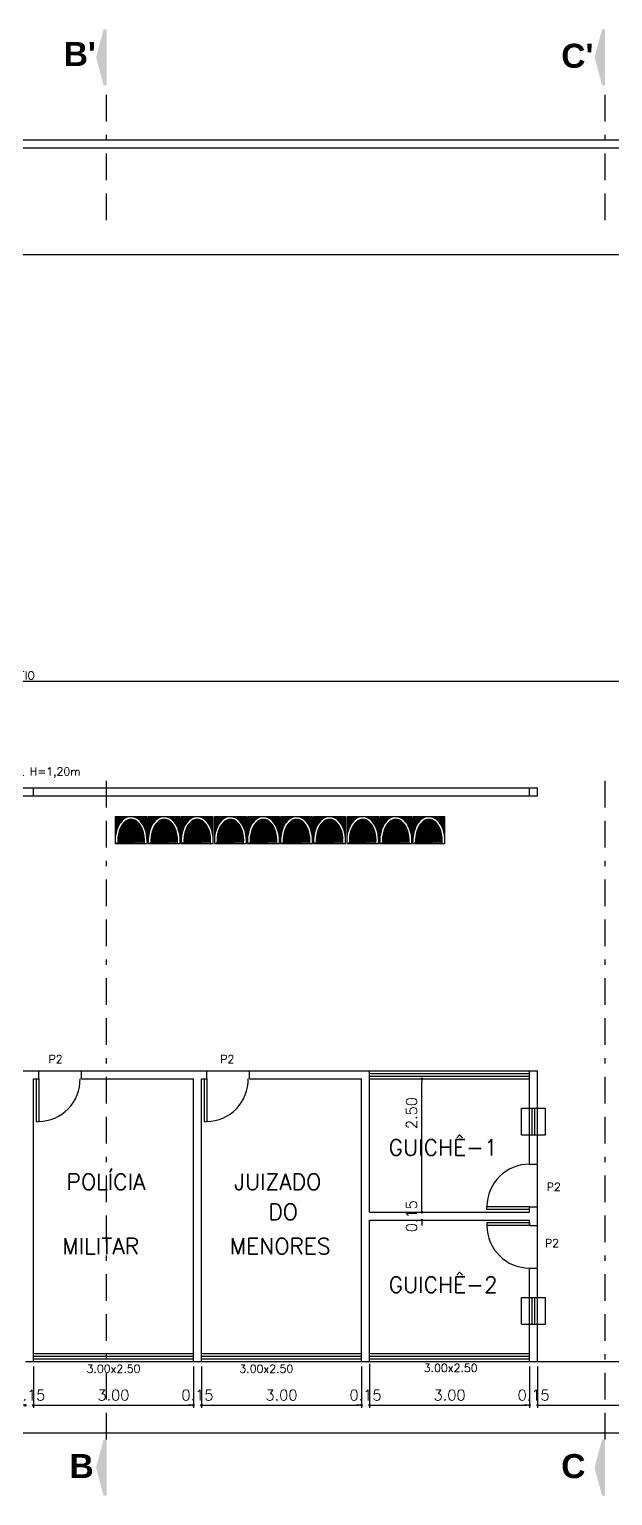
# Model space of a CAD drawing. Extents: x -151 to -2, y -18 to 162.
# Drawn here: x -131.29 to -120.36, y 95.77 to 123.26 of the extents above; entities that cross this region are included whole.
import ezdxf

# ---------------------------------------------------------------- set-up
doc = ezdxf.new("R2010")
doc.units = 0
doc.header["$MEASUREMENT"] = 0
doc.linetypes.add('BORDER', pattern=[1.75, 0.5, -0.25, 0.5, -0.25, 0, -0.25])
doc.layers.get('0').update_dxf_attribs({"linetype": 'CONTINUOUS'})
doc.layers.get('DEFPOINTS').update_dxf_attribs({"linetype": 'CONTINUOUS'})
for name, color, linetype in [('ACESSÓRIO', 2, 'CONTINUOUS'), ('ALVENARIA', 7, 'CONTINUOUS'), ('ALVENARIA1', 44, 'CONTINUOUS'), ('ALVENARIA1A', 3, 'CONTINUOUS'), ('CORTE', 6, 'CONTINUOUS'), ('COTA', 1, 'CONTINUOUS'), ('HATCH', 30, 'CONTINUOUS'), ('JAPOR', 142, 'CONTINUOUS'), ('TEXTO2', 40, 'CONTINUOUS'), ('TEXTO4', 4, 'CONTINUOUS'), ('TEXTO5', 5, 'CONTINUOUS')]:
    doc.layers.add(name, color=color, linetype=linetype)
doc.styles.add('SANSSERIFBOLD', font='sasb____.pfb')
doc.styles.add('SIMPLEX', font='SIMPLEX.SHX')
doc.styles.get("Standard").update_dxf_attribs({"font": 'TXT.shx', "height": 0.2})
doc.dimstyles.new('DIM100', dxfattribs={"dimtxt": 0.18, "dimasz": 0.05, "dimexe": 0.05, "dimexo": 0.09, "dimgap": 0.09, "dimtad": 1, "dimzin": 0, "dimdsep": 46, "dimtxsty": 'Standard', "dimblk": 'DOT', "dimblk1": 'DOT', "dimblk2": 'DOT', "dimsah": 1, "dimcen": 0.09, "dimadec": 0, "dimazin": 0, "dimtfac": 1, "dimtix": 1, "dimtofl": 0, "dimtmove": 2, "dimatfit": 3, "dimldrblk": 'DOT', "dimfxl": 1, "dimtolj": 1, "dimtzin": 0, "dimarcsym": 0})
doc.dimstyles.new('DIM50', dxfattribs={"dimtxt": 0.09, "dimasz": 0.05, "dimexe": 0.05, "dimexo": 0.09, "dimgap": 0.09, "dimtad": 1, "dimzin": 0, "dimdsep": 46, "dimtxsty": 'Standard', "dimblk": 'DOT', "dimcen": 0.09, "dimadec": 0, "dimazin": 0, "dimtfac": 1, "dimtix": 1, "dimtofl": 0, "dimtmove": 2, "dimatfit": 3, "dimldrblk": 'DOT', "dimfxl": 1, "dimtolj": 1, "dimtzin": 0, "dimarcsym": 0})

# ---------------------------------------------------------------- blocks, each defined once
blk = doc.blocks.new('DOT')
at = {"layer": 'ALVENARIA', "color": 0, "linetype": 'ByBlock'}
blk.add_line((-0.5, 0), (-1, 0), dxfattribs=at)
at = {"layer": 'ALVENARIA', "color": 0, "linetype": 'ByBlock', "const_width": 0.5}
blk.add_lwpolyline([(-0.25, 0, 1), (0.25, 0, 1)], format="xyb", close=True, dxfattribs=at)
blk = doc.blocks.new('*D8')
at = {"color": 0, "linetype": 'ByBlock'}
for p, q in [((-121.904, 69.762), (-121.904, 69.812)), ((-122.793, 69.712), (-121.854, 69.712)), ((-121.904, 69.512), (-121.904, 69.462))]:
    blk.add_line(p, q, dxfattribs=at)
at = {"layer": 'DEFPOINTS', "color": 0, "linetype": 'ByBlock'}
for p in [(-122.883, 69.712), (-122.883, 69.562), (-121.904, 69.712)]:
    blk.add_point(p, dxfattribs=at)
at = {"color": 0, "linetype": 'ByBlock', "xscale": 0.05, "yscale": 0.05, "zscale": 0.05}
for p, rotation in [((-121.904, 69.712), 270), ((-121.904, 69.562), 90)]:
    blk.add_blockref('DOT', p, dxfattribs=dict(at, rotation=rotation))
at = {"color": 0, "linetype": 'ByBlock', "insert": (-122.094, 69.637), "char_height": 0.2, "attachment_point": 5, "rotation": 90}
blk.add_mtext('\\A1;0.15', dxfattribs=at)
blk = doc.blocks.new('*D9')
at = {"color": 0, "linetype": 'ByBlock'}
for p, q in [((-122.793, 72.212), (-121.854, 72.212)), ((-121.904, 69.762), (-121.904, 72.162))]:
    blk.add_line(p, q, dxfattribs=at)
at = {"layer": 'DEFPOINTS', "color": 0, "linetype": 'ByBlock'}
for p in [(-122.883, 72.212), (-121.904, 72.212), (-122.883, 69.712)]:
    blk.add_point(p, dxfattribs=at)
at = {"color": 0, "linetype": 'ByBlock', "xscale": 0.05, "yscale": 0.05, "zscale": 0.05}
for p, rotation in [((-121.904, 72.212), 90), ((-121.904, 69.712), 270)]:
    blk.add_blockref('DOT', p, dxfattribs=dict(at, rotation=rotation))
at = {"color": 0, "linetype": 'ByBlock', "insert": (-122.094, 71.57), "char_height": 0.2, "attachment_point": 5, "rotation": 90}
blk.add_mtext('\\A1;2.50', dxfattribs=at)
blk = doc.blocks.new('SETA')
at = {"layer": 'COTA'}
for points in [[(-150, 0), (0, 0), (-75, 28.2)], [(-150, 0), (-75, 28.2), (-150, 8.1)], [(-75, 28.2), (0, 0), (0, 8.1)]]:
    blk.add_solid(points, dxfattribs=at)
blk = doc.blocks.new('*D211')
at = {"color": 0, "linetype": 'ByBlock'}
for p, q in [((-132.233, 66.822), (-132.233, 66.043)), ((-132.433, 66.093), (-132.483, 66.093)), ((-132.183, 66.093), (-132.133, 66.093))]:
    blk.add_line(p, q, dxfattribs=at)
at = {"layer": 'DEFPOINTS', "color": 0, "linetype": 'ByBlock'}
for p in [(-132.383, 66.912), (-132.233, 66.912), (-132.233, 66.093)]:
    blk.add_point(p, dxfattribs=at)
at = {"color": 0, "linetype": 'ByBlock', "xscale": 0.05, "yscale": 0.05, "zscale": 0.05}
blk.add_blockref('DOT', (-132.383, 66.093), dxfattribs=at)
at = {"color": 0, "linetype": 'ByBlock', "xscale": 0.05, "yscale": 0.05, "zscale": 0.05, "rotation": 180}
blk.add_blockref('DOT', (-132.233, 66.093), dxfattribs=at)
at = {"color": 0, "linetype": 'ByBlock', "insert": (-132.308, 66.283), "char_height": 0.2, "attachment_point": 5}
blk.add_mtext('\\A1;0.15', dxfattribs=at)
blk = doc.blocks.new('*D212')
at = {"color": 0, "linetype": 'ByBlock'}
for p, q in [((-129.233, 66.822), (-129.233, 66.043)), ((-132.183, 66.093), (-129.283, 66.093))]:
    blk.add_line(p, q, dxfattribs=at)
at = {"layer": 'DEFPOINTS', "color": 0, "linetype": 'ByBlock'}
for p in [(-132.233, 66.912), (-129.233, 66.912), (-129.233, 66.093)]:
    blk.add_point(p, dxfattribs=at)
at = {"color": 0, "linetype": 'ByBlock', "xscale": 0.05, "yscale": 0.05, "zscale": 0.05, "rotation": 180}
blk.add_blockref('DOT', (-132.233, 66.093), dxfattribs=at)
at = {"color": 0, "linetype": 'ByBlock', "xscale": 0.05, "yscale": 0.05, "zscale": 0.05}
blk.add_blockref('DOT', (-129.233, 66.093), dxfattribs=at)
at = {"color": 0, "linetype": 'ByBlock', "insert": (-130.733, 66.283), "char_height": 0.2, "attachment_point": 5}
blk.add_mtext('\\A1;3.00', dxfattribs=at)
blk = doc.blocks.new('*D213')
at = {"color": 0, "linetype": 'ByBlock'}
for p, q in [((-129.083, 66.822), (-129.083, 66.043)), ((-129.283, 66.093), (-129.333, 66.093)), ((-129.033, 66.093), (-128.983, 66.093))]:
    blk.add_line(p, q, dxfattribs=at)
at = {"layer": 'DEFPOINTS', "color": 0, "linetype": 'ByBlock'}
for p in [(-129.233, 66.912), (-129.083, 66.912), (-129.083, 66.093)]:
    blk.add_point(p, dxfattribs=at)
at = {"color": 0, "linetype": 'ByBlock', "xscale": 0.05, "yscale": 0.05, "zscale": 0.05}
blk.add_blockref('DOT', (-129.233, 66.093), dxfattribs=at)
at = {"color": 0, "linetype": 'ByBlock', "xscale": 0.05, "yscale": 0.05, "zscale": 0.05, "rotation": 180}
blk.add_blockref('DOT', (-129.083, 66.093), dxfattribs=at)
at = {"color": 0, "linetype": 'ByBlock', "insert": (-129.158, 66.283), "char_height": 0.2, "attachment_point": 5}
blk.add_mtext('\\A1;0.15', dxfattribs=at)
blk = doc.blocks.new('*D214')
at = {"color": 0, "linetype": 'ByBlock'}
for p, q in [((-126.083, 66.822), (-126.083, 66.043)), ((-129.033, 66.093), (-126.133, 66.093))]:
    blk.add_line(p, q, dxfattribs=at)
at = {"layer": 'DEFPOINTS', "color": 0, "linetype": 'ByBlock'}
for p in [(-129.083, 66.912), (-126.083, 66.912), (-126.083, 66.093)]:
    blk.add_point(p, dxfattribs=at)
at = {"color": 0, "linetype": 'ByBlock', "xscale": 0.05, "yscale": 0.05, "zscale": 0.05, "rotation": 180}
blk.add_blockref('DOT', (-129.083, 66.093), dxfattribs=at)
at = {"color": 0, "linetype": 'ByBlock', "xscale": 0.05, "yscale": 0.05, "zscale": 0.05}
blk.add_blockref('DOT', (-126.083, 66.093), dxfattribs=at)
at = {"color": 0, "linetype": 'ByBlock', "insert": (-127.583, 66.283), "char_height": 0.2, "attachment_point": 5}
blk.add_mtext('\\A1;3.00', dxfattribs=at)
blk = doc.blocks.new('*D215')
at = {"color": 0, "linetype": 'ByBlock'}
for p, q in [((-125.933, 66.872), (-125.933, 66.043)), ((-126.133, 66.093), (-126.183, 66.093)), ((-125.883, 66.093), (-125.833, 66.093))]:
    blk.add_line(p, q, dxfattribs=at)
at = {"layer": 'DEFPOINTS', "color": 0, "linetype": 'ByBlock'}
for p in [(-126.083, 66.912), (-125.933, 66.962), (-125.933, 66.093)]:
    blk.add_point(p, dxfattribs=at)
at = {"color": 0, "linetype": 'ByBlock', "xscale": 0.05, "yscale": 0.05, "zscale": 0.05}
blk.add_blockref('DOT', (-126.083, 66.093), dxfattribs=at)
at = {"color": 0, "linetype": 'ByBlock', "xscale": 0.05, "yscale": 0.05, "zscale": 0.05, "rotation": 180}
blk.add_blockref('DOT', (-125.933, 66.093), dxfattribs=at)
at = {"color": 0, "linetype": 'ByBlock', "insert": (-126.008, 66.283), "char_height": 0.2, "attachment_point": 5}
blk.add_mtext('\\A1;0.15', dxfattribs=at)
blk = doc.blocks.new('*D216')
at = {"color": 0, "linetype": 'ByBlock'}
for p, q in [((-122.933, 66.822), (-122.933, 66.043)), ((-125.883, 66.093), (-122.983, 66.093))]:
    blk.add_line(p, q, dxfattribs=at)
at = {"layer": 'DEFPOINTS', "color": 0, "linetype": 'ByBlock'}
for p in [(-125.933, 66.962), (-122.933, 66.912), (-122.933, 66.093)]:
    blk.add_point(p, dxfattribs=at)
at = {"color": 0, "linetype": 'ByBlock', "xscale": 0.05, "yscale": 0.05, "zscale": 0.05, "rotation": 180}
blk.add_blockref('DOT', (-125.933, 66.093), dxfattribs=at)
at = {"color": 0, "linetype": 'ByBlock', "xscale": 0.05, "yscale": 0.05, "zscale": 0.05}
blk.add_blockref('DOT', (-122.933, 66.093), dxfattribs=at)
at = {"color": 0, "linetype": 'ByBlock', "insert": (-124.433, 66.283), "char_height": 0.2, "attachment_point": 5}
blk.add_mtext('\\A1;3.00', dxfattribs=at)
blk = doc.blocks.new('*D217')
at = {"color": 0, "linetype": 'ByBlock'}
for p, q in [((-122.783, 66.822), (-122.783, 66.043)), ((-122.983, 66.093), (-123.033, 66.093)), ((-122.733, 66.093), (-122.683, 66.093))]:
    blk.add_line(p, q, dxfattribs=at)
at = {"layer": 'DEFPOINTS', "color": 0, "linetype": 'ByBlock'}
for p in [(-122.933, 66.912), (-122.783, 66.912), (-122.783, 66.093)]:
    blk.add_point(p, dxfattribs=at)
at = {"color": 0, "linetype": 'ByBlock', "xscale": 0.05, "yscale": 0.05, "zscale": 0.05}
blk.add_blockref('DOT', (-122.933, 66.093), dxfattribs=at)
at = {"color": 0, "linetype": 'ByBlock', "xscale": 0.05, "yscale": 0.05, "zscale": 0.05, "rotation": 180}
blk.add_blockref('DOT', (-122.783, 66.093), dxfattribs=at)
at = {"color": 0, "linetype": 'ByBlock', "insert": (-122.858, 66.283), "char_height": 0.2, "attachment_point": 5}
blk.add_mtext('\\A1;0.15', dxfattribs=at)
blk = doc.blocks.new('*D218')
at = {"color": 0, "linetype": 'ByBlock'}
for p, q in [((-116.633, 66.822), (-116.633, 66.043)), ((-122.733, 66.093), (-116.683, 66.093))]:
    blk.add_line(p, q, dxfattribs=at)
at = {"layer": 'DEFPOINTS', "color": 0, "linetype": 'ByBlock'}
for p in [(-122.783, 66.912), (-116.633, 66.912), (-116.633, 66.093)]:
    blk.add_point(p, dxfattribs=at)
at = {"color": 0, "linetype": 'ByBlock', "xscale": 0.05, "yscale": 0.05, "zscale": 0.05, "rotation": 180}
blk.add_blockref('DOT', (-122.783, 66.093), dxfattribs=at)
at = {"color": 0, "linetype": 'ByBlock', "xscale": 0.05, "yscale": 0.05, "zscale": 0.05}
blk.add_blockref('DOT', (-116.633, 66.093), dxfattribs=at)
at = {"color": 0, "linetype": 'ByBlock', "insert": (-119.708, 66.283), "char_height": 0.2, "attachment_point": 5}
blk.add_mtext('\\A1;6.15', dxfattribs=at)
blk = doc.blocks.new('*D234')
at = {"color": 0, "linetype": 'ByBlock'}
for p, q in [((-148.728, 66.822), (-148.728, 65.522)), ((-90.733, 65.572), (-148.678, 65.572))]:
    blk.add_line(p, q, dxfattribs=at)
at = {"layer": 'DEFPOINTS', "color": 0, "linetype": 'ByBlock'}
for p in [(-148.728, 66.912), (-90.683, 66.912), (-148.728, 65.572)]:
    blk.add_point(p, dxfattribs=at)
at = {"color": 0, "linetype": 'ByBlock', "xscale": 0.05, "yscale": 0.05, "zscale": 0.05, "rotation": 180}
blk.add_blockref('DOT', (-148.728, 65.572), dxfattribs=at)
at = {"color": 0, "linetype": 'ByBlock', "xscale": 0.05, "yscale": 0.05, "zscale": 0.05}
blk.add_blockref('DOT', (-90.683, 65.572), dxfattribs=at)
at = {"color": 0, "linetype": 'ByBlock', "insert": (-119.705, 65.762), "char_height": 0.2, "attachment_point": 5}
blk.add_mtext('\\A1;58.05', dxfattribs=at)

msp = doc.modelspace()

# ---------------------------------------------------------------- hatches: boundary and pattern name
at = {"layer": 'HATCH'}
h = msp.add_hatch(dxfattribs=at)
h.set_pattern_fill('ANSI31', color=256, scale=0.1, angle=-90, style=0)
h.set_pattern_definition([(315, (-205.416843, -28.097164), (0.0088388348, 0.0088388348), [])])
edge = h.paths.add_edge_path()
edge.add_ellipse((-129.38, 108.051), major_axis=(0, -0.4), ratio=0.625, start_angle=82.8192, end_angle=277.1808, ccw=False)
edge.add_spline(control_points=[(-129.678, 108.001), (-129.682, 108.058), (-129.679, 108.117), (-129.654, 108.254), (-129.624, 108.329), (-129.538, 108.445), (-129.481, 108.486), (-129.354, 108.509), (-129.288, 108.489), (-129.17, 108.394), (-129.123, 108.308), (-129.083, 108.144), (-129.077, 108.072), (-129.082, 108.001)], knot_values=[1.454628, 1.454628, 1.454628, 1.454628, 1.857235, 1.857235, 2.441879, 2.441879, 3.026523, 3.026523, 3.611166, 3.611166, 4.333999, 4.333999, 4.828558, 4.828558, 4.828558, 4.828558], degree=3, periodic=0)
edge.add_line((-129.082, 108.001), (-129.08, 108.001))
edge.add_line((-129.08, 108.001), (-129.08, 108.501))
edge.add_line((-129.08, 108.501), (-129.68, 108.501))
edge.add_line((-129.68, 108.501), (-129.68, 108.001))
edge.add_line((-129.68, 108.001), (-129.678, 108.001))
h = msp.add_hatch(dxfattribs=at)
h.set_pattern_fill('ANSI31', color=256, scale=0.1, angle=-90, style=0)
h.set_pattern_definition([(315, (-204.796843, -28.097164), (0.0088388348, 0.0088388348), [])])
edge = h.paths.add_edge_path()
edge.add_ellipse((-128.76, 108.051), major_axis=(0, -0.4), ratio=0.625, start_angle=82.8192, end_angle=277.1808, ccw=False)
edge.add_spline(control_points=[(-129.058, 108.001), (-129.062, 108.058), (-129.059, 108.117), (-129.034, 108.254), (-129.004, 108.329), (-128.918, 108.445), (-128.861, 108.486), (-128.734, 108.509), (-128.668, 108.489), (-128.55, 108.394), (-128.503, 108.308), (-128.463, 108.144), (-128.457, 108.072), (-128.462, 108.001)], knot_values=[1.454628, 1.454628, 1.454628, 1.454628, 1.857235, 1.857235, 2.441879, 2.441879, 3.026523, 3.026523, 3.611166, 3.611166, 4.333999, 4.333999, 4.828558, 4.828558, 4.828558, 4.828558], degree=3, periodic=0)
edge.add_line((-128.462, 108.001), (-128.46, 108.001))
edge.add_line((-128.46, 108.001), (-128.46, 108.501))
edge.add_line((-128.46, 108.501), (-129.06, 108.501))
edge.add_line((-129.06, 108.501), (-129.06, 108.001))
edge.add_line((-129.06, 108.001), (-129.058, 108.001))
h = msp.add_hatch(dxfattribs=at)
h.set_pattern_fill('ANSI31', color=256, scale=0.1, angle=-90, style=0)
h.set_pattern_definition([(315, (-204.176843, -28.097164), (0.0088388348, 0.0088388348), [])])
edge = h.paths.add_edge_path()
edge.add_ellipse((-128.14, 108.051), major_axis=(0, -0.4), ratio=0.625, start_angle=82.8192, end_angle=277.1808, ccw=False)
edge.add_spline(control_points=[(-128.438, 108.001), (-128.442, 108.058), (-128.439, 108.117), (-128.414, 108.254), (-128.384, 108.329), (-128.298, 108.445), (-128.241, 108.486), (-128.114, 108.509), (-128.048, 108.489), (-127.93, 108.394), (-127.883, 108.308), (-127.843, 108.144), (-127.837, 108.072), (-127.842, 108.001)], knot_values=[1.454628, 1.454628, 1.454628, 1.454628, 1.857235, 1.857235, 2.441879, 2.441879, 3.026523, 3.026523, 3.611166, 3.611166, 4.333999, 4.333999, 4.828558, 4.828558, 4.828558, 4.828558], degree=3, periodic=0)
edge.add_line((-127.842, 108.001), (-127.84, 108.001))
edge.add_line((-127.84, 108.001), (-127.84, 108.501))
edge.add_line((-127.84, 108.501), (-128.44, 108.501))
edge.add_line((-128.44, 108.501), (-128.44, 108.001))
edge.add_line((-128.44, 108.001), (-128.438, 108.001))
h = msp.add_hatch(dxfattribs=at)
h.set_pattern_fill('ANSI31', color=256, scale=0.1, angle=-90, style=0)
h.set_pattern_definition([(315, (-203.556843, -28.097164), (0.0088388348, 0.0088388348), [])])
edge = h.paths.add_edge_path()
edge.add_ellipse((-127.52, 108.051), major_axis=(0, -0.4), ratio=0.625, start_angle=82.8192, end_angle=277.1808, ccw=False)
edge.add_spline(control_points=[(-127.818, 108.001), (-127.822, 108.058), (-127.819, 108.117), (-127.794, 108.254), (-127.764, 108.329), (-127.678, 108.445), (-127.621, 108.486), (-127.494, 108.509), (-127.428, 108.489), (-127.31, 108.394), (-127.263, 108.308), (-127.223, 108.144), (-127.217, 108.072), (-127.222, 108.001)], knot_values=[1.454628, 1.454628, 1.454628, 1.454628, 1.857235, 1.857235, 2.441879, 2.441879, 3.026523, 3.026523, 3.611166, 3.611166, 4.333999, 4.333999, 4.828558, 4.828558, 4.828558, 4.828558], degree=3, periodic=0)
edge.add_line((-127.222, 108.001), (-127.22, 108.001))
edge.add_line((-127.22, 108.001), (-127.22, 108.501))
edge.add_line((-127.22, 108.501), (-127.82, 108.501))
edge.add_line((-127.82, 108.501), (-127.82, 108.001))
edge.add_line((-127.82, 108.001), (-127.818, 108.001))
h = msp.add_hatch(dxfattribs=at)
h.set_pattern_fill('ANSI31', color=256, scale=0.1, angle=-90, style=0)
h.set_pattern_definition([(315, (-202.936843, -28.097164), (0.0088388348, 0.0088388348), [])])
edge = h.paths.add_edge_path()
edge.add_ellipse((-126.9, 108.051), major_axis=(0, -0.4), ratio=0.625, start_angle=82.8192, end_angle=277.1808, ccw=False)
edge.add_spline(control_points=[(-127.198, 108.001), (-127.202, 108.058), (-127.199, 108.117), (-127.174, 108.254), (-127.144, 108.329), (-127.058, 108.445), (-127.001, 108.486), (-126.874, 108.509), (-126.808, 108.489), (-126.69, 108.394), (-126.643, 108.308), (-126.603, 108.144), (-126.597, 108.072), (-126.602, 108.001)], knot_values=[1.454628, 1.454628, 1.454628, 1.454628, 1.857235, 1.857235, 2.441879, 2.441879, 3.026523, 3.026523, 3.611166, 3.611166, 4.333999, 4.333999, 4.828558, 4.828558, 4.828558, 4.828558], degree=3, periodic=0)
edge.add_line((-126.602, 108.001), (-126.6, 108.001))
edge.add_line((-126.6, 108.001), (-126.6, 108.501))
edge.add_line((-126.6, 108.501), (-127.2, 108.501))
edge.add_line((-127.2, 108.501), (-127.2, 108.001))
edge.add_line((-127.2, 108.001), (-127.198, 108.001))
h = msp.add_hatch(dxfattribs=at)
h.set_pattern_fill('ANSI31', color=256, scale=0.1, angle=-90, style=0)
h.set_pattern_definition([(315, (-202.316843, -28.097164), (0.0088388348, 0.0088388348), [])])
edge = h.paths.add_edge_path()
edge.add_ellipse((-126.28, 108.051), major_axis=(0, -0.4), ratio=0.625, start_angle=82.8192, end_angle=277.1808, ccw=False)
edge.add_spline(control_points=[(-126.578, 108.001), (-126.582, 108.058), (-126.579, 108.117), (-126.554, 108.254), (-126.524, 108.329), (-126.438, 108.445), (-126.381, 108.486), (-126.254, 108.509), (-126.188, 108.489), (-126.07, 108.394), (-126.023, 108.308), (-125.983, 108.144), (-125.977, 108.072), (-125.982, 108.001)], knot_values=[1.454628, 1.454628, 1.454628, 1.454628, 1.857235, 1.857235, 2.441879, 2.441879, 3.026523, 3.026523, 3.611166, 3.611166, 4.333999, 4.333999, 4.828558, 4.828558, 4.828558, 4.828558], degree=3, periodic=0)
edge.add_line((-125.982, 108.001), (-125.98, 108.001))
edge.add_line((-125.98, 108.001), (-125.98, 108.501))
edge.add_line((-125.98, 108.501), (-126.58, 108.501))
edge.add_line((-126.58, 108.501), (-126.58, 108.001))
edge.add_line((-126.58, 108.001), (-126.578, 108.001))
h = msp.add_hatch(dxfattribs=at)
h.set_pattern_fill('ANSI31', color=256, scale=0.1, angle=-90, style=0)
h.set_pattern_definition([(315, (-201.696843, -28.097164), (0.0088388348, 0.0088388348), [])])
edge = h.paths.add_edge_path()
edge.add_ellipse((-125.66, 108.051), major_axis=(0, -0.4), ratio=0.625, start_angle=82.8192, end_angle=277.1808, ccw=False)
edge.add_spline(control_points=[(-125.958, 108.001), (-125.962, 108.058), (-125.959, 108.117), (-125.934, 108.254), (-125.904, 108.329), (-125.818, 108.445), (-125.761, 108.486), (-125.634, 108.509), (-125.568, 108.489), (-125.45, 108.394), (-125.403, 108.308), (-125.363, 108.144), (-125.357, 108.072), (-125.362, 108.001)], knot_values=[1.454628, 1.454628, 1.454628, 1.454628, 1.857235, 1.857235, 2.441879, 2.441879, 3.026523, 3.026523, 3.611166, 3.611166, 4.333999, 4.333999, 4.828558, 4.828558, 4.828558, 4.828558], degree=3, periodic=0)
edge.add_line((-125.362, 108.001), (-125.36, 108.001))
edge.add_line((-125.36, 108.001), (-125.36, 108.501))
edge.add_line((-125.36, 108.501), (-125.96, 108.501))
edge.add_line((-125.96, 108.501), (-125.96, 108.001))
edge.add_line((-125.96, 108.001), (-125.958, 108.001))
h = msp.add_hatch(dxfattribs=at)
h.set_pattern_fill('ANSI31', color=256, scale=0.1, angle=-90, style=0)
h.set_pattern_definition([(315, (-201.076843, -28.097164), (0.0088388348, 0.0088388348), [])])
edge = h.paths.add_edge_path()
edge.add_ellipse((-125.04, 108.051), major_axis=(0, -0.4), ratio=0.625, start_angle=82.8192, end_angle=277.1808, ccw=False)
edge.add_spline(control_points=[(-125.338, 108.001), (-125.342, 108.058), (-125.339, 108.117), (-125.314, 108.254), (-125.284, 108.329), (-125.198, 108.445), (-125.141, 108.486), (-125.014, 108.509), (-124.948, 108.489), (-124.83, 108.394), (-124.783, 108.308), (-124.743, 108.144), (-124.737, 108.072), (-124.742, 108.001)], knot_values=[1.454628, 1.454628, 1.454628, 1.454628, 1.857235, 1.857235, 2.441879, 2.441879, 3.026523, 3.026523, 3.611166, 3.611166, 4.333999, 4.333999, 4.828558, 4.828558, 4.828558, 4.828558], degree=3, periodic=0)
edge.add_line((-124.742, 108.001), (-124.74, 108.001))
edge.add_line((-124.74, 108.001), (-124.74, 108.501))
edge.add_line((-124.74, 108.501), (-125.34, 108.501))
edge.add_line((-125.34, 108.501), (-125.34, 108.001))
edge.add_line((-125.34, 108.001), (-125.338, 108.001))
h = msp.add_hatch(dxfattribs=at)
h.set_pattern_fill('ANSI31', color=256, scale=0.1, angle=-90, style=0)
h.set_pattern_definition([(315, (-200.456843, -28.097164), (0.0088388348, 0.0088388348), [])])
edge = h.paths.add_edge_path()
edge.add_ellipse((-124.42, 108.051), major_axis=(0, -0.4), ratio=0.625, start_angle=82.8192, end_angle=277.1808, ccw=False)
edge.add_spline(control_points=[(-124.718, 108.001), (-124.722, 108.058), (-124.719, 108.117), (-124.694, 108.254), (-124.664, 108.329), (-124.578, 108.445), (-124.521, 108.486), (-124.394, 108.509), (-124.328, 108.489), (-124.21, 108.394), (-124.163, 108.308), (-124.123, 108.144), (-124.117, 108.072), (-124.122, 108.001)], knot_values=[1.454628, 1.454628, 1.454628, 1.454628, 1.857235, 1.857235, 2.441879, 2.441879, 3.026523, 3.026523, 3.611166, 3.611166, 4.333999, 4.333999, 4.828558, 4.828558, 4.828558, 4.828558], degree=3, periodic=0)
edge.add_line((-124.122, 108.001), (-124.12, 108.001))
edge.add_line((-124.12, 108.001), (-124.12, 108.501))
edge.add_line((-124.12, 108.501), (-124.72, 108.501))
edge.add_line((-124.72, 108.501), (-124.72, 108.001))
edge.add_line((-124.72, 108.001), (-124.718, 108.001))
h = msp.add_hatch(dxfattribs=at)
h.set_pattern_fill('ANSI31', color=256, scale=0.1, angle=-90, style=0)
h.set_pattern_definition([(315, (-199.836843, -28.097164), (0.0088388348, 0.0088388348), [])])
edge = h.paths.add_edge_path()
edge.add_ellipse((-123.8, 108.051), major_axis=(0, -0.4), ratio=0.625, start_angle=82.8192, end_angle=277.1808, ccw=False)
edge.add_spline(control_points=[(-124.098, 108.001), (-124.102, 108.058), (-124.099, 108.117), (-124.074, 108.254), (-124.044, 108.329), (-123.958, 108.445), (-123.901, 108.486), (-123.774, 108.509), (-123.708, 108.489), (-123.59, 108.394), (-123.543, 108.308), (-123.503, 108.144), (-123.497, 108.072), (-123.502, 108.001)], knot_values=[1.454628, 1.454628, 1.454628, 1.454628, 1.857235, 1.857235, 2.441879, 2.441879, 3.026523, 3.026523, 3.611166, 3.611166, 4.333999, 4.333999, 4.828558, 4.828558, 4.828558, 4.828558], degree=3, periodic=0)
edge.add_line((-123.502, 108.001), (-123.5, 108.001))
edge.add_line((-123.5, 108.001), (-123.5, 108.501))
edge.add_line((-123.5, 108.501), (-124.1, 108.501))
edge.add_line((-124.1, 108.501), (-124.1, 108.001))
edge.add_line((-124.1, 108.001), (-124.098, 108.001))

# ---------------------------------------------------------------- linework, layer by layer
at = {"layer": 'ACESSÓRIO'}
for p, q in [((-122.062, 102.539), (-122.062, 103.039)), ((-122.062, 103.039), (-121.612, 103.039)), ((-121.862, 102.539), (-121.862, 103.039)), ((-121.812, 102.539), (-121.812, 103.039)), ((-121.612, 102.539), (-121.612, 103.039)), ((-122.062, 102.539), (-121.612, 102.539)), ((-122.062, 98.989), (-122.062, 99.489)), ((-122.062, 99.489), (-121.612, 99.489)), ((-121.862, 98.989), (-121.862, 99.489)), ((-121.812, 98.989), (-121.812, 99.489)), ((-121.612, 98.989), (-121.612, 99.489)), ((-122.062, 98.989), (-121.612, 98.989))]:
    msp.add_line(p, q, dxfattribs=at)
for points in [[(-129.68, 108.501), (-129.68, 108.001), (-129.08, 108.001), (-129.08, 108.501)], [(-129.06, 108.501), (-129.06, 108.001), (-128.46, 108.001), (-128.46, 108.501)], [(-128.44, 108.501), (-128.44, 108.001), (-127.84, 108.001), (-127.84, 108.501)], [(-127.82, 108.501), (-127.82, 108.001), (-127.22, 108.001), (-127.22, 108.501)], [(-127.2, 108.501), (-127.2, 108.001), (-126.6, 108.001), (-126.6, 108.501)], [(-126.58, 108.501), (-126.58, 108.001), (-125.98, 108.001), (-125.98, 108.501)], [(-125.96, 108.501), (-125.96, 108.001), (-125.36, 108.001), (-125.36, 108.501)], [(-125.34, 108.501), (-125.34, 108.001), (-124.74, 108.001), (-124.74, 108.501)], [(-124.72, 108.501), (-124.72, 108.001), (-124.12, 108.001), (-124.12, 108.501)], [(-124.1, 108.501), (-124.1, 108.001), (-123.5, 108.001), (-123.5, 108.501)]]:
    msp.add_lwpolyline(points, close=True, dxfattribs=at)
for centre in [(-129.38, 108.051), (-128.76, 108.051), (-128.14, 108.051), (-127.52, 108.051), (-126.9, 108.051), (-126.28, 108.051), (-125.66, 108.051), (-125.04, 108.051), (-124.42, 108.051), (-123.8, 108.051)]:
    msp.add_ellipse(centre, major_axis=(0, -0.4), ratio=0.625, start_param=1.445468, end_param=4.837717, dxfattribs=at)
for points in [[(-129.082, 107.997), (-129.077, 108.069), (-129.082, 108.143), (-129.123, 108.308), (-129.17, 108.394), (-129.288, 108.489), (-129.354, 108.509), (-129.481, 108.486), (-129.538, 108.445), (-129.624, 108.329), (-129.654, 108.254), (-129.68, 108.116), (-129.683, 108.056), (-129.678, 107.997)], [(-128.462, 107.997), (-128.457, 108.069), (-128.462, 108.143), (-128.503, 108.308), (-128.55, 108.394), (-128.668, 108.489), (-128.734, 108.509), (-128.861, 108.486), (-128.918, 108.445), (-129.004, 108.329), (-129.034, 108.254), (-129.06, 108.116), (-129.063, 108.056), (-129.058, 107.997)], [(-127.842, 107.997), (-127.837, 108.069), (-127.842, 108.143), (-127.883, 108.308), (-127.93, 108.394), (-128.048, 108.489), (-128.114, 108.509), (-128.241, 108.486), (-128.298, 108.445), (-128.384, 108.329), (-128.414, 108.254), (-128.44, 108.116), (-128.443, 108.056), (-128.438, 107.997)], [(-127.222, 107.997), (-127.217, 108.069), (-127.222, 108.143), (-127.263, 108.308), (-127.31, 108.394), (-127.428, 108.489), (-127.494, 108.509), (-127.621, 108.486), (-127.678, 108.445), (-127.764, 108.329), (-127.794, 108.254), (-127.82, 108.116), (-127.823, 108.056), (-127.818, 107.997)], [(-126.602, 107.997), (-126.597, 108.069), (-126.602, 108.143), (-126.643, 108.308), (-126.69, 108.394), (-126.808, 108.489), (-126.874, 108.509), (-127.001, 108.486), (-127.058, 108.445), (-127.144, 108.329), (-127.174, 108.254), (-127.2, 108.116), (-127.203, 108.056), (-127.198, 107.997)], [(-125.982, 107.997), (-125.977, 108.069), (-125.982, 108.143), (-126.023, 108.308), (-126.07, 108.394), (-126.188, 108.489), (-126.254, 108.509), (-126.381, 108.486), (-126.438, 108.445), (-126.524, 108.329), (-126.554, 108.254), (-126.58, 108.116), (-126.583, 108.056), (-126.578, 107.997)], [(-125.362, 107.997), (-125.357, 108.069), (-125.362, 108.143), (-125.403, 108.308), (-125.45, 108.394), (-125.568, 108.489), (-125.634, 108.509), (-125.761, 108.486), (-125.818, 108.445), (-125.904, 108.329), (-125.934, 108.254), (-125.96, 108.116), (-125.963, 108.056), (-125.958, 107.997)], [(-124.742, 107.997), (-124.737, 108.069), (-124.742, 108.143), (-124.783, 108.308), (-124.83, 108.394), (-124.948, 108.489), (-125.014, 108.509), (-125.141, 108.486), (-125.198, 108.445), (-125.284, 108.329), (-125.314, 108.254), (-125.34, 108.116), (-125.343, 108.056), (-125.338, 107.997)], [(-124.122, 107.997), (-124.117, 108.069), (-124.122, 108.143), (-124.163, 108.308), (-124.21, 108.394), (-124.328, 108.489), (-124.394, 108.509), (-124.521, 108.486), (-124.578, 108.445), (-124.664, 108.329), (-124.694, 108.254), (-124.72, 108.116), (-124.723, 108.056), (-124.718, 107.997)], [(-123.502, 107.997), (-123.497, 108.069), (-123.502, 108.143), (-123.543, 108.308), (-123.59, 108.394), (-123.708, 108.489), (-123.774, 108.509), (-123.901, 108.486), (-123.958, 108.445), (-124.044, 108.329), (-124.074, 108.254), (-124.1, 108.116), (-124.103, 108.056), (-124.098, 107.997)]]:
    msp.add_open_spline(points, degree=3, knots=[1.445468, 1.445468, 1.445468, 1.445468, 1.949187, 1.949187, 2.672019, 2.672019, 3.256663, 3.256663, 3.841306, 3.841306, 4.42595, 4.42595, 4.837717, 4.837717, 4.837717, 4.837717], dxfattribs=at)
at = {"layer": 'ALVENARIA'}
for p, q in [((-131.212, 108.889), (-131.212, 109.039)), ((-121.912, 108.889), (-121.912, 109.039)), ((-121.762, 108.889), (-121.762, 109.039)), ((-133.462, 103.739), (-131.112, 103.739)), ((-131.112, 103.589), (-131.112, 103.739)), ((-130.312, 103.739), (-127.962, 103.739)), ((-130.312, 103.589), (-130.312, 103.739)), ((-127.962, 103.589), (-127.962, 103.739)), ((-127.162, 103.589), (-127.162, 103.739)), ((-127.162, 103.739), (-124.912, 103.739)), ((-124.912, 101.089), (-124.912, 103.739)), ((-121.912, 101.989), (-121.912, 103.739)), ((-121.912, 103.739), (-121.762, 103.739)), ((-121.762, 101.989), (-121.762, 103.739)), ((-131.212, 98.289), (-131.212, 103.589)), ((-131.212, 103.589), (-131.112, 103.589)), ((-130.312, 103.589), (-128.212, 103.589)), ((-128.212, 98.289), (-128.212, 103.589)), ((-128.062, 98.289), (-128.062, 103.589)), ((-128.062, 103.589), (-127.962, 103.589)), ((-127.162, 103.589), (-125.062, 103.589)), ((-125.062, 98.289), (-125.062, 103.589)), ((-121.912, 101.989), (-121.762, 101.989)), ((-121.912, 101.089), (-121.912, 101.189)), ((-121.912, 101.189), (-121.762, 101.189)), ((-121.762, 100.839), (-121.762, 101.189)), ((-125.062, 100.939), (-125.062, 101.089)), ((-124.912, 101.089), (-121.912, 101.089)), ((-124.912, 98.289), (-124.912, 100.939)), ((-124.912, 100.939), (-121.912, 100.939)), ((-121.912, 100.839), (-121.912, 100.939)), ((-121.912, 100.839), (-121.762, 100.839)), ((-121.912, 98.289), (-121.912, 100.039)), ((-121.912, 100.039), (-121.762, 100.039)), ((-121.762, 98.289), (-121.762, 100.039)), ((-131.362, 98.289), (-131.212, 98.289)), ((-128.212, 98.289), (-128.062, 98.289)), ((-125.062, 98.289), (-124.912, 98.289)), ((-121.912, 98.289), (-121.762, 98.289))]:
    msp.add_line(p, q, dxfattribs=at)
at = {"layer": 'ALVENARIA1'}
for p, q in [((-147.707, 119.039), (-89.662, 119.039)), ((-147.707, 111.039), (-89.662, 111.039)), ((-141.257, 109.039), (-121.762, 109.039)), ((-141.257, 108.889), (-121.762, 108.889)), ((-121.762, 101.189), (-121.762, 101.989)), ((-121.762, 100.039), (-121.762, 100.839)), ((-121.762, 98.289), (-115.612, 98.289))]:
    msp.add_line(p, q, dxfattribs=at)
at = {"layer": 'ALVENARIA1', "linetype": 'Continuous'}
for p, q in [((-131.112, 103.739), (-130.312, 103.739)), ((-127.962, 103.739), (-127.162, 103.739))]:
    msp.add_line(p, q, dxfattribs=at)
at = {"layer": 'ALVENARIA1A'}
for p, q in [((-147.707, 121.189), (-89.662, 121.189)), ((-147.707, 121.039), (-89.662, 121.039))]:
    msp.add_line(p, q, dxfattribs=at)
at = {"layer": 'CORTE', "linetype": 'BORDER'}
for p, q in [((-129.839, 119.68), (-129.839, 122.209)), ((-120.498, 119.68), (-120.498, 122.209)), ((-129.839, 96.825), (-129.839, 109.324)), ((-120.498, 96.825), (-120.498, 109.324))]:
    msp.add_line(p, q, dxfattribs=at)
at = {"layer": 'JAPOR'}
for p, q in [((-124.912, 103.739), (-121.912, 103.739)), ((-124.912, 103.689), (-121.912, 103.689)), ((-124.912, 103.639), (-121.912, 103.639)), ((-131.162, 103.589), (-131.162, 102.789)), ((-131.112, 103.589), (-131.112, 102.789)), ((-128.012, 103.589), (-128.012, 102.789)), ((-127.962, 103.589), (-127.962, 102.789)), ((-124.912, 103.589), (-121.912, 103.589)), ((-131.162, 102.789), (-131.112, 102.789)), ((-128.012, 102.789), (-127.962, 102.789)), ((-121.912, 101.189), (-122.712, 101.189)), ((-122.712, 101.139), (-122.712, 101.189)), ((-121.912, 101.139), (-121.912, 101.189)), ((-121.912, 101.139), (-122.712, 101.139)), ((-121.912, 100.889), (-122.712, 100.889)), ((-122.712, 100.889), (-122.712, 100.839)), ((-121.912, 100.889), (-121.912, 100.839)), ((-121.912, 100.839), (-122.712, 100.839)), ((-131.212, 98.439), (-128.212, 98.439)), ((-128.062, 98.439), (-125.062, 98.439)), ((-124.912, 98.439), (-121.912, 98.439)), ((-131.212, 98.389), (-128.212, 98.389)), ((-131.212, 98.339), (-128.212, 98.339)), ((-131.212, 98.289), (-128.212, 98.289)), ((-128.062, 98.389), (-125.062, 98.389)), ((-128.062, 98.339), (-125.062, 98.339)), ((-128.062, 98.289), (-125.062, 98.289)), ((-124.912, 98.389), (-121.912, 98.389)), ((-124.912, 98.339), (-121.912, 98.339)), ((-124.912, 98.289), (-121.912, 98.289))]:
    msp.add_line(p, q, dxfattribs=at)
for centre, radius, start, end in [((-131.116, 103.568), 0.779, 270.273, 1.5458), ((-127.966, 103.568), 0.779, 270.273, 1.5458), ((-121.912, 101.189), 0.8, 90, 180), ((-121.912, 100.839), 0.8, 180, 270)]:
    msp.add_arc(centre, radius, start, end, dxfattribs=at)

# ---------------------------------------------------------------- block references
at = {"layer": 'COTA', "xscale": 0.007, "yscale": 0.007, "zscale": 0.007, "rotation": 90}
for p in [(-129.839, 123.259), (-120.498, 123.259), (-129.839, 96.825), (-120.498, 96.825)]:
    msp.add_blockref('SETA', p, dxfattribs=at)

# ---------------------------------------------------------------- texts
at = {"layer": 'TEXTO2', "style": 'SIMPLEX'}
for s, p in [('MEIO FIO', (-132.063, 111.073)), ('GRADIL H=1,20m', (-132.063, 109.273)), ('P2', (-130.927, 103.881)), ('P2', (-127.709, 103.881)), ('P2', (-121.591, 101.487)), ('P2', (-121.624, 100.432)), ('3.00x2.50', (-130.214, 98.079)), ('3.00x2.50', (-127.351, 98.079)), ('3.00x2.50', (-123.896, 98.093))]:
    msp.add_text(s, height=0.15, dxfattribs=at).set_placement(p)
at = {"layer": 'TEXTO4', "style": 'SIMPLEX'}
for s, p in [('GUICHÊ-1', (-124.554, 102.151)), ('POLÍCIA', (-130.589, 101.508)), ('JUIZADO', (-127.451, 101.508)), ('DO', (-126.807, 100.945)), ('MILITAR', (-130.67, 100.302)), ('MENORES', (-127.531, 100.302)), ('GUICHÊ-2', (-124.554, 99.578))]:
    msp.add_text(s, height=0.3, dxfattribs=at).set_placement(p)
at = {"layer": 'TEXTO5', "style": 'SANSSERIFBOLD'}
for s, p in [("B'", (-130.643, 122.572)), ("C'", (-121.319, 122.538)), ('B', (-130.535, 96.104)), ('C', (-121.319, 96.104))]:
    msp.add_text(s, height=0.45, dxfattribs=at).set_placement(p)

# ---------------------------------------------------------------- dimensions: what is measured, and where the dimension line sits
at = {"layer": 'COTA'}
dim = msp.add_linear_dim(base=(-123.933, 103.589), p1=(-124.912, 101.089), p2=(-124.912, 103.589), angle=90, dimstyle='DIM50', override={"dimse1": 1}, dxfattribs=at)
dim.commit()
dim.dimension.update_dxf_attribs({"geometry": '*D9', "text_midpoint": (-124.123, 102.946), "dimtype": 160, "insert": (-2.029, 31.376)})
dim = msp.add_linear_dim(base=(-123.933, 101.089), p1=(-124.912, 100.939), p2=(-124.912, 101.089), angle=90, dimstyle='DIM50', override={"dimse1": 1}, dxfattribs=at)
dim.commit()
dim.dimension.update_dxf_attribs({"geometry": '*D8', "text_midpoint": (-124.123, 101.014), "insert": (-2.029, 31.376)})
at = {"layer": 'COTA', "linetype": 'Continuous'}
for base, p1, p2, picture, middle, set_off in [((-147.707128664, 96.948078174), (-89.662128664, 98.288790307), (-147.707128664, 98.288790307), '*D234', (-118.684628664, 97.138078174), (1.020847974, 31.376418831)), ((-131.212, 97.469), (-131.362, 98.289), (-131.212, 98.289), '*D211', (-131.287, 97.659), (1.021, 31.376)), ((-128.212, 97.469), (-131.212, 98.289), (-128.212, 98.289), '*D212', (-129.712, 97.659), (1.021, 31.376)), ((-128.062, 97.469), (-128.212, 98.289), (-128.062, 98.289), '*D213', (-128.137, 97.659), (1.021, 31.376)), ((-125.062, 97.469), (-128.062, 98.289), (-125.062, 98.289), '*D214', (-126.562, 97.659), (1.021, 31.376)), ((-124.912, 97.469), (-125.062, 98.289), (-124.912, 98.339), '*D215', (-124.987, 97.659), (1.021, 31.376)), ((-121.912, 97.469), (-124.912, 98.339), (-121.912, 98.289), '*D216', (-123.412, 97.659), (1.021, 31.376)), ((-121.762, 97.469), (-121.912, 98.289), (-121.762, 98.289), '*D217', (-121.837, 97.659), (1.021, 31.376)), ((-115.612, 97.469), (-121.762, 98.289), (-115.612, 98.289), '*D218', (-118.687, 97.659), (1.021, 31.376))]:
    dim = msp.add_linear_dim(base=base, p1=p1, p2=p2, dimstyle='DIM100', override={"dimtxt": 0.09, "dimsah": 0, "dimse1": 1}, dxfattribs=at)
    dim.commit()
    dim.dimension.update_dxf_attribs({"geometry": picture, "text_midpoint": middle, "insert": set_off})

doc.saveas('drawing.dxf')
